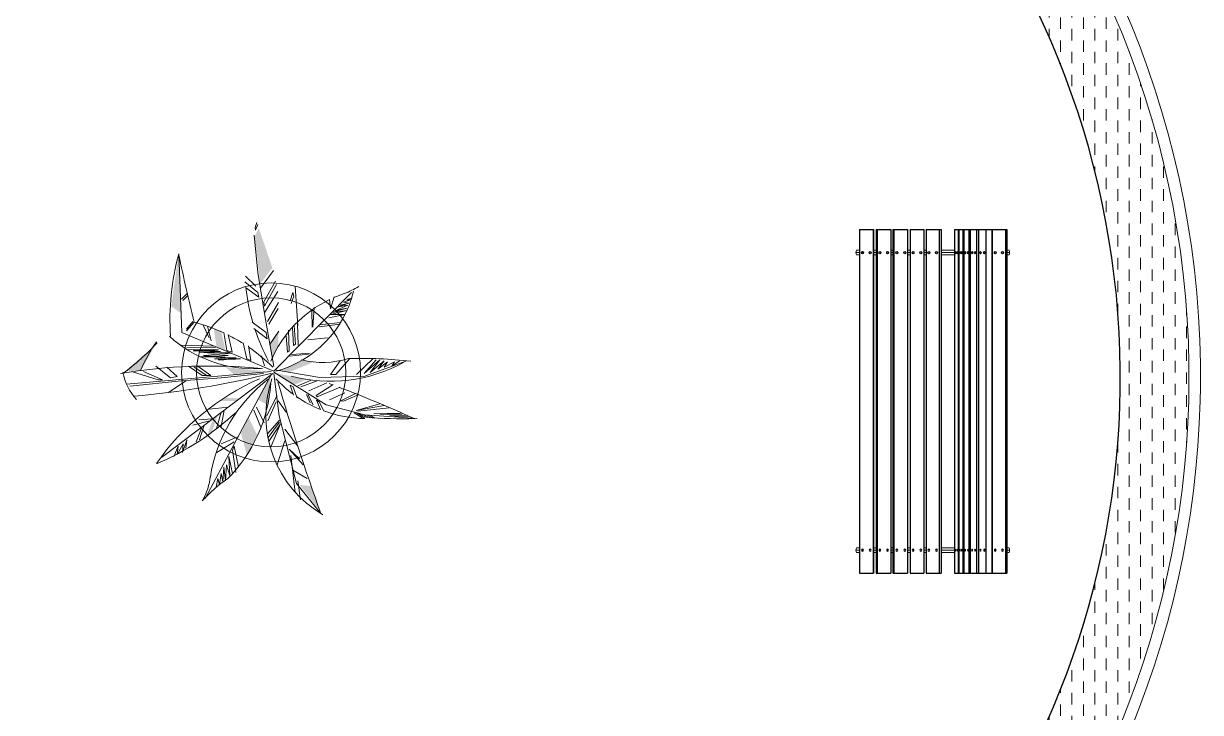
# Model space of a CAD drawing. Header units: millimetres. Extents: x 2667 to 2848, y -1 to 1765.
# Drawn here: x 2719.35 to 2724.49, y 1698.54 to 1701.55 of the extents above; entities that cross this region are included whole.
import ezdxf

# ---------------------------------------------------------------- set-up
doc = ezdxf.new("R2010")
doc.units = ezdxf.units.MM
for name, color, linetype, lineweight in [('ACQUA', 151, 'Continuous', 20), ('LAMAPARA', 142, 'Continuous', 5), ('VERDE_giardino', 74, 'Continuous', 9), ('VETRATE', 171, 'Continuous', 9)]:
    doc.layers.add(name, color=color, linetype=linetype, lineweight=lineweight)
doc.layers.add('madera', color=34, linetype='Continuous')
doc.layers.add('PROIEZIONI', color=145, linetype='Continuous')

# ---------------------------------------------------------------- blocks, each defined once
blk = doc.blocks.new('wqfdewfsf')
at = {"layer": 'madera', "ltscale": 0.8}
h = blk.add_hatch(color=256, dxfattribs=at)
edge = h.paths.add_edge_path()
edge.add_ellipse((49.1613, -25.5072), major_axis=(0, 0.005), ratio=0.821327, start_angle=0, end_angle=360)
h = blk.add_hatch(color=256, dxfattribs=at)
edge = h.paths.add_edge_path()
edge.add_ellipse((49.1949, -25.5072), major_axis=(0, 0.005), ratio=0.821327, start_angle=0, end_angle=360)
edge = h.paths.add_edge_path()
edge.add_ellipse((49.2374, -25.5072), major_axis=(0, 0.005), ratio=0.742504, start_angle=0, end_angle=360)
edge = h.paths.add_edge_path()
edge.add_ellipse((49.2711, -25.5072), major_axis=(0, 0.005), ratio=0.742504, start_angle=0, end_angle=360)
h = blk.add_hatch(color=256, dxfattribs=at)
edge = h.paths.add_edge_path()
edge.add_ellipse((49.3115, -25.5072), major_axis=(0, 0.005), ratio=0.857566, start_angle=0, end_angle=360)
edge = h.paths.add_edge_path()
edge.add_ellipse((49.3458, -25.5072), major_axis=(0, 0.005), ratio=0.857566, start_angle=0, end_angle=360)
edge = h.paths.add_edge_path()
edge.add_ellipse((49.3821, -25.5072), major_axis=(0, 0.005), ratio=0.820892, start_angle=0, end_angle=360)
edge = h.paths.add_edge_path()
edge.add_ellipse((49.4165, -25.5072), major_axis=(0, 0.005), ratio=0.820892, start_angle=0, end_angle=360)
edge = h.paths.add_edge_path()
edge.add_ellipse((49.4511, -25.5072), major_axis=(0, 0.005), ratio=0.80544, start_angle=0, end_angle=360)
edge = h.paths.add_edge_path()
edge.add_ellipse((49.4843, -25.5072), major_axis=(0, 0.005), ratio=0.80544, start_angle=0, end_angle=360)
h = blk.add_hatch(color=256, dxfattribs=at)
edge = h.paths.add_edge_path()
edge.add_ellipse((49.5676, -25.5072), major_axis=(0, 0.005), ratio=0.234143, start_angle=0, end_angle=360)
edge = h.paths.add_edge_path()
edge.add_ellipse((49.5761, -25.5072), major_axis=(0, 0.005), ratio=0.234143, start_angle=0, end_angle=360)
edge = h.paths.add_edge_path()
edge.add_ellipse((49.5869, -25.5072), major_axis=(0, 0.005), ratio=0.23686, start_angle=0, end_angle=360)
edge = h.paths.add_edge_path()
edge.add_ellipse((49.595, -25.5072), major_axis=(0, 0.005), ratio=0.23686, start_angle=0, end_angle=360)
edge = h.paths.add_edge_path()
edge.add_ellipse((49.6099, -25.5072), major_axis=(0, 0.005), ratio=0.260618, start_angle=0, end_angle=360)
edge = h.paths.add_edge_path()
edge.add_ellipse((49.6218, -25.5072), major_axis=(0, 0.005), ratio=0.260618, start_angle=0, end_angle=360)
edge = h.paths.add_edge_path()
edge.add_ellipse((49.6399, -25.5072), major_axis=(0, 0.005), ratio=0.483728, start_angle=0, end_angle=360)
edge = h.paths.add_edge_path()
edge.add_ellipse((49.6531, -25.5072), major_axis=(0, 0.005), ratio=0.483728, start_angle=0, end_angle=360)
edge = h.paths.add_edge_path()
edge.add_ellipse((49.6769, -25.5072), major_axis=(0, 0.005), ratio=0.518986, start_angle=0, end_angle=360)
edge = h.paths.add_edge_path()
edge.add_ellipse((49.6938, -25.5072), major_axis=(0, 0.005), ratio=0.518986, start_angle=0, end_angle=360)
edge = h.paths.add_edge_path()
edge.add_ellipse((49.7413, -25.5072), major_axis=(0, 0.005), ratio=0.805446, start_angle=0, end_angle=360)
edge = h.paths.add_edge_path()
edge.add_ellipse((49.7727, -25.5072), major_axis=(0, 0.005), ratio=0.805446, start_angle=0, end_angle=360)
h = blk.add_hatch(color=256, dxfattribs=at)
edge = h.paths.add_edge_path()
edge.add_ellipse((49.1613, -26.8072), major_axis=(0, -0.005), ratio=0.821327, start_angle=0, end_angle=360, ccw=False)
h = blk.add_hatch(color=256, dxfattribs=at)
edge = h.paths.add_edge_path()
edge.add_ellipse((49.1949, -26.8072), major_axis=(0, -0.005), ratio=0.821327, start_angle=0, end_angle=360, ccw=False)
edge = h.paths.add_edge_path()
edge.add_ellipse((49.2374, -26.8072), major_axis=(0, -0.005), ratio=0.742504, start_angle=0, end_angle=360, ccw=False)
edge = h.paths.add_edge_path()
edge.add_ellipse((49.2711, -26.8072), major_axis=(0, -0.005), ratio=0.742504, start_angle=0, end_angle=360, ccw=False)
h = blk.add_hatch(color=256, dxfattribs=at)
edge = h.paths.add_edge_path()
edge.add_ellipse((49.3115, -26.8072), major_axis=(0, -0.005), ratio=0.857566, start_angle=0, end_angle=360, ccw=False)
edge = h.paths.add_edge_path()
edge.add_ellipse((49.3458, -26.8072), major_axis=(0, -0.005), ratio=0.857566, start_angle=0, end_angle=360, ccw=False)
edge = h.paths.add_edge_path()
edge.add_ellipse((49.3821, -26.8072), major_axis=(0, -0.005), ratio=0.820892, start_angle=0, end_angle=360, ccw=False)
edge = h.paths.add_edge_path()
edge.add_ellipse((49.4165, -26.8072), major_axis=(0, -0.005), ratio=0.820892, start_angle=0, end_angle=360, ccw=False)
edge = h.paths.add_edge_path()
edge.add_ellipse((49.4511, -26.8072), major_axis=(0, -0.005), ratio=0.80544, start_angle=0, end_angle=360, ccw=False)
edge = h.paths.add_edge_path()
edge.add_ellipse((49.4843, -26.8072), major_axis=(0, -0.005), ratio=0.80544, start_angle=0, end_angle=360, ccw=False)
h = blk.add_hatch(color=256, dxfattribs=at)
edge = h.paths.add_edge_path()
edge.add_ellipse((49.5676, -26.8072), major_axis=(0, -0.005), ratio=0.234143, start_angle=0, end_angle=360, ccw=False)
edge = h.paths.add_edge_path()
edge.add_ellipse((49.5761, -26.8072), major_axis=(0, -0.005), ratio=0.234143, start_angle=0, end_angle=360, ccw=False)
edge = h.paths.add_edge_path()
edge.add_ellipse((49.5869, -26.8072), major_axis=(0, -0.005), ratio=0.23686, start_angle=0, end_angle=360, ccw=False)
edge = h.paths.add_edge_path()
edge.add_ellipse((49.595, -26.8072), major_axis=(0, -0.005), ratio=0.23686, start_angle=0, end_angle=360, ccw=False)
edge = h.paths.add_edge_path()
edge.add_ellipse((49.6099, -26.8072), major_axis=(0, -0.005), ratio=0.260618, start_angle=0, end_angle=360, ccw=False)
edge = h.paths.add_edge_path()
edge.add_ellipse((49.6218, -26.8072), major_axis=(0, -0.005), ratio=0.260618, start_angle=0, end_angle=360, ccw=False)
edge = h.paths.add_edge_path()
edge.add_ellipse((49.6399, -26.8072), major_axis=(0, -0.005), ratio=0.483728, start_angle=0, end_angle=360, ccw=False)
edge = h.paths.add_edge_path()
edge.add_ellipse((49.6531, -26.8072), major_axis=(0, -0.005), ratio=0.483728, start_angle=0, end_angle=360, ccw=False)
edge = h.paths.add_edge_path()
edge.add_ellipse((49.6769, -26.8072), major_axis=(0, -0.005), ratio=0.518986, start_angle=0, end_angle=360, ccw=False)
edge = h.paths.add_edge_path()
edge.add_ellipse((49.6938, -26.8072), major_axis=(0, -0.005), ratio=0.518986, start_angle=0, end_angle=360, ccw=False)
edge = h.paths.add_edge_path()
edge.add_ellipse((49.7413, -26.8072), major_axis=(0, -0.005), ratio=0.805446, start_angle=0, end_angle=360, ccw=False)
edge = h.paths.add_edge_path()
edge.add_ellipse((49.7727, -26.8072), major_axis=(0, -0.005), ratio=0.805446, start_angle=0, end_angle=360, ccw=False)
at = {"layer": 'LAMAPARA', "ltscale": 0.8}
for p, q in [((49.1329, -25.5072), (49.1481, -25.5072)), ((49.1358, -25.4972), (49.1481, -25.4972)), ((49.1358, -25.5172), (49.1481, -25.5172)), ((49.2098, -25.4972), (49.2216, -25.4972)), ((49.2098, -25.5072), (49.2216, -25.5072)), ((49.2098, -25.5172), (49.2216, -25.5172)), ((49.2851, -25.4972), (49.2934, -25.4972)), ((49.2851, -25.5072), (49.2934, -25.5072)), ((49.2851, -25.5172), (49.2934, -25.5172)), ((49.3579, -25.4972), (49.3691, -25.4972)), ((49.3579, -25.5072), (49.3691, -25.5072)), ((49.3579, -25.5172), (49.3691, -25.5172)), ((49.4291, -25.4972), (49.4394, -25.4972)), ((49.4291, -25.5072), (49.4394, -25.5072)), ((49.4291, -25.5172), (49.4394, -25.5172)), ((49.5054, -25.4972), (49.5632, -25.4972)), ((49.5054, -25.5072), (49.5632, -25.5072)), ((49.5054, -25.5172), (49.5632, -25.5172)), ((49.727, -25.4972), (49.7256, -25.4972)), ((49.727, -25.5172), (49.7256, -25.5172)), ((49.791, -25.4972), (49.8012, -25.4972)), ((49.791, -25.5072), (49.8032, -25.5072)), ((49.791, -25.5172), (49.8012, -25.5172)), ((49.1329, -26.8072), (49.1481, -26.8072)), ((49.1358, -26.7972), (49.1481, -26.7972)), ((49.1358, -26.8172), (49.1481, -26.8172)), ((49.2098, -26.7972), (49.2216, -26.7972)), ((49.2098, -26.8072), (49.2216, -26.8072)), ((49.2098, -26.8172), (49.2216, -26.8172)), ((49.2851, -26.7972), (49.2934, -26.7972)), ((49.2851, -26.8072), (49.2934, -26.8072)), ((49.2851, -26.8172), (49.2934, -26.8172)), ((49.3579, -26.7972), (49.3691, -26.7972)), ((49.3579, -26.8072), (49.3691, -26.8072)), ((49.3579, -26.8172), (49.3691, -26.8172)), ((49.4291, -26.7972), (49.4394, -26.7972)), ((49.4291, -26.8072), (49.4394, -26.8072)), ((49.4291, -26.8172), (49.4394, -26.8172)), ((49.5054, -26.7972), (49.5632, -26.7972)), ((49.5054, -26.8072), (49.5632, -26.8072)), ((49.5054, -26.8172), (49.5632, -26.8172)), ((49.727, -26.7972), (49.7256, -26.7972)), ((49.727, -26.8172), (49.7256, -26.8172)), ((49.791, -26.7972), (49.8012, -26.7972)), ((49.791, -26.8072), (49.8032, -26.8072)), ((49.791, -26.8172), (49.8012, -26.8172))]:
    blk.add_line(p, q, dxfattribs=at)
for centre, radius, start, end in [((49.1519, -25.5072), 0.0189, 148.1097, 211.8903), ((49.7772, -25.5072), 0.026, 337.3902, 22.6098), ((49.1519, -26.8072), 0.0189, 148.1097, 211.8903), ((49.7772, -26.8072), 0.026, 337.3902, 22.6098)]:
    blk.add_arc(centre, radius, start, end, dxfattribs=at)
at = {"layer": 'madera', "ltscale": 0.8}
for p, q in [((49.1481, -25.4072), (49.2098, -25.4072)), ((49.1481, -25.4072), (49.1481, -26.9072)), ((49.208, -25.4072), (49.208, -26.9072)), ((49.2098, -25.4072), (49.2098, -26.9072)), ((49.2216, -25.4072), (49.2851, -25.4072)), ((49.2216, -25.4072), (49.2216, -26.9072)), ((49.2256, -25.4072), (49.2256, -26.9072)), ((49.2851, -25.4072), (49.2851, -26.9072)), ((49.2934, -25.4072), (49.3579, -25.4072)), ((49.2934, -25.4072), (49.2934, -26.9072)), ((49.2989, -25.4072), (49.2989, -26.9072)), ((49.3579, -25.4072), (49.3579, -26.9072)), ((49.3691, -25.4072), (49.4291, -25.4072)), ((49.3691, -25.4072), (49.3691, -26.9072)), ((49.4291, -25.4072), (49.4291, -26.9072)), ((49.4394, -25.4072), (49.5054, -25.4072)), ((49.4394, -25.4072), (49.4394, -26.9072)), ((49.497, -25.4072), (49.497, -26.9072)), ((49.5054, -25.4072), (49.5054, -26.9072)), ((49.5632, -25.4072), (49.5822, -25.4072)), ((49.5632, -25.4072), (49.5632, -26.9072)), ((49.5792, -25.4072), (49.5792, -26.9072)), ((49.5822, -25.4072), (49.6042, -25.4072)), ((49.5822, -25.4072), (49.5822, -26.9072)), ((49.599, -25.4072), (49.599, -26.9072)), ((49.6042, -25.4072), (49.6323, -25.4072)), ((49.6042, -25.4072), (49.6042, -26.9072)), ((49.6265, -25.4072), (49.6265, -26.9072)), ((49.6323, -25.4072), (49.6674, -25.4072)), ((49.6323, -25.4072), (49.6323, -26.9072)), ((49.6593, -25.4072), (49.6593, -26.9072)), ((49.6674, -25.4072), (49.7256, -25.4072)), ((49.6674, -25.4072), (49.6674, -26.9072)), ((49.7007, -25.4072), (49.7007, -26.9072)), ((49.7256, -25.4072), (49.7256, -26.9072)), ((49.727, -25.4072), (49.791, -25.4072)), ((49.727, -25.4072), (49.727, -26.9072)), ((49.7862, -25.4072), (49.7862, -26.9072)), ((49.791, -25.4072), (49.791, -26.9072)), ((49.1481, -26.9072), (49.2098, -26.9072)), ((49.2216, -26.9072), (49.2851, -26.9072)), ((49.2934, -26.9072), (49.3579, -26.9072)), ((49.3691, -26.9072), (49.4291, -26.9072)), ((49.4394, -26.9072), (49.5054, -26.9072)), ((49.5632, -26.9072), (49.5822, -26.9072)), ((49.5822, -26.9072), (49.6042, -26.9072)), ((49.6042, -26.9072), (49.6323, -26.9072)), ((49.6323, -26.9072), (49.6674, -26.9072)), ((49.6674, -26.9072), (49.7256, -26.9072)), ((49.727, -26.9072), (49.791, -26.9072))]:
    blk.add_line(p, q, dxfattribs=at)
for centre, ratio in [((49.1613, -25.5072), 0.821327), ((49.1949, -25.5072), 0.821327), ((49.2374, -25.5072), 0.742504), ((49.2711, -25.5072), 0.742504), ((49.3115, -25.5072), 0.857566), ((49.3458, -25.5072), 0.857566), ((49.3821, -25.5072), 0.820892), ((49.4165, -25.5072), 0.820892), ((49.4511, -25.5072), 0.80544), ((49.4843, -25.5072), 0.80544), ((49.5676, -25.5072), 0.234143), ((49.5761, -25.5072), 0.234143), ((49.5869, -25.5072), 0.23686), ((49.595, -25.5072), 0.23686), ((49.6099, -25.5072), 0.260618), ((49.6218, -25.5072), 0.260618), ((49.6399, -25.5072), 0.483728), ((49.6531, -25.5072), 0.483728), ((49.6769, -25.5072), 0.518986), ((49.6938, -25.5072), 0.518986), ((49.7413, -25.5072), 0.805446), ((49.7727, -25.5072), 0.805446)]:
    blk.add_ellipse(centre, major_axis=(0, 0.005), ratio=ratio, dxfattribs=at)
at = {"layer": 'madera', "ltscale": 0.8, "extrusion": (0, 0, -1)}
for centre, ratio in [((49.1613, -26.8072), 0.821327), ((49.1949, -26.8072), 0.821327), ((49.2374, -26.8072), 0.742504), ((49.2711, -26.8072), 0.742504), ((49.3115, -26.8072), 0.857566), ((49.3458, -26.8072), 0.857566), ((49.3821, -26.8072), 0.820892), ((49.4165, -26.8072), 0.820892), ((49.4511, -26.8072), 0.80544), ((49.4843, -26.8072), 0.80544), ((49.5676, -26.8072), 0.234143), ((49.5761, -26.8072), 0.234143), ((49.5869, -26.8072), 0.23686), ((49.595, -26.8072), 0.23686), ((49.6099, -26.8072), 0.260618), ((49.6218, -26.8072), 0.260618), ((49.6399, -26.8072), 0.483728), ((49.6531, -26.8072), 0.483728), ((49.6769, -26.8072), 0.518986), ((49.6938, -26.8072), 0.518986), ((49.7413, -26.8072), 0.805446), ((49.7727, -26.8072), 0.805446)]:
    blk.add_ellipse(centre, major_axis=(0, -0.005), ratio=ratio, dxfattribs=at)

msp = doc.modelspace()

# ---------------------------------------------------------------- hatches: boundary and pattern name
at = {"layer": 'ACQUA'}
h = msp.add_hatch(dxfattribs=at)
h.set_pattern_fill('DASH', color=256, scale=0.4, angle=90, style=0)
h.set_pattern_definition([(90, (2925.52994, 1814.877885), (-0.05, 0.05), [0.05, -0.05])])
h.paths.add_polyline_path([(2716.4724, 1700.5077), (2716.7749, 1700.5077, -0.174446), (2717.9341, 1702.729), (2717.7308, 1702.9496, 0.17708)])
h.paths.add_polyline_path([(2716.4745, 1699.4916, 2.20923), (2720.441, 1704.0078), (2720.441, 1703.7078, -2.193796), (2716.7772, 1699.4916)])

# ---------------------------------------------------------------- linework, layer by layer
at = {"layer": 'PROIEZIONI'}
for radius, end in [(3.7, 90), (4.45, 308.0722), (4.35, 309.1114)]:
    msp.add_arc((2720.441, 1700.0078), radius, 132.6531, end, dxfattribs=at)
at = {"layer": 'VERDE_giardino'}
for p, q in [((2720.3719, 1700.6829), (2720.3638, 1700.6601)), ((2720.3754, 1700.4648), (2720.3603, 1700.6273)), ((2720.3638, 1700.6601), (2720.3661, 1700.6487)), ((2720.3661, 1700.6487), (2720.3754, 1700.6743)), ((2720.044, 1700.2026), (2720.0312, 1700.5461)), ((2720.3871, 1700.3964), (2720.4443, 1700.4734)), ((2720.3754, 1700.3765), (2720.3194, 1700.4235)), ((2720.3229, 1700.4477), (2720.3673, 1700.405)), ((2720.4081, 1700.2682), (2720.3754, 1700.4648)), ((2720.4536, 1700.4264), (2720.4023, 1700.3366)), ((2720.0697, 1700.3736), (2720.0428, 1700.348)), ((2720.3229, 1700.3993), (2720.3801, 1700.3565)), ((2720.3801, 1700.3565), (2720.3754, 1700.3765)), ((2720.4058, 1700.3166), (2720.4571, 1700.4121)), ((2720.4069, 1700.291), (2720.4641, 1700.3807)), ((2720.4455, 1700.033), (2720.7851, 1700.3765)), ((2720.5296, 1700.3767), (2720.5166, 1700.3407)), ((2720.5329, 1700.3607), (2720.5296, 1700.3767)), ((2720.5394, 1700.4046), (2720.5509, 1700.231)), ((2720.0708, 1700.3636), (2720.0487, 1700.3423)), ((2720.4023, 1700.3366), (2720.4058, 1700.3166)), ((2720.4186, 1700.2496), (2720.4665, 1700.3337)), ((2720.5215, 1700.3288), (2720.5329, 1700.3607)), ((2720.6892, 1700.3462), (2720.694, 1700.3052)), ((2720.694, 1700.3052), (2720.7092, 1700.3579)), ((2720.769, 1700.3216), (2720.7163, 1700.2986)), ((2720.7614, 1700.3262), (2720.7201, 1700.3124)), ((2720.7201, 1700.3124), (2720.769, 1700.3216)), ((2720.7727, 1700.3307), (2720.7351, 1700.3216)), ((2720.7351, 1700.3216), (2720.7614, 1700.3262)), ((2720.7803, 1700.3445), (2720.7501, 1700.3354)), ((2720.7501, 1700.3354), (2720.7727, 1700.3307)), ((2720.7877, 1700.3537), (2720.7652, 1700.3445)), ((2720.7652, 1700.3445), (2720.7803, 1700.3445)), ((2720.4455, 1700.053), (2720.4081, 1700.2682)), ((2720.4245, 1700.2382), (2720.4653, 1700.3066)), ((2720.6135, 1700.2254), (2720.6123, 1700.2967)), ((2720.6158, 1700.2254), (2720.6217, 1700.3109)), ((2720.7577, 1700.2803), (2720.6862, 1700.2665)), ((2720.7652, 1700.2986), (2720.6938, 1700.2803)), ((2720.6938, 1700.2803), (2720.7577, 1700.2803)), ((2720.7652, 1700.3078), (2720.7012, 1700.2895)), ((2720.7012, 1700.2895), (2720.7652, 1700.2986)), ((2720.7163, 1700.2986), (2720.7652, 1700.3078)), ((2720.0919, 1700.2496), (2720.065, 1700.2169)), ((2720.0977, 1700.2468), (2720.065, 1700.2097)), ((2720.163, 1700.1784), (2720.1369, 1700.2343)), ((2720.1728, 1700.1664), (2720.1565, 1700.2304)), ((2720.3521, 1700.2468), (2720.4128, 1700.2026)), ((2720.4163, 1700.1741), (2720.3591, 1700.2197)), ((2720.5131, 1700.1214), (2720.5096, 1700.2126)), ((2720.5272, 1700.2226), (2720.5318, 1700.1456)), ((2720.54, 1700.1513), (2720.5353, 1700.2325)), ((2720.5523, 1700.1464), (2720.5491, 1700.2424)), ((2720.6439, 1700.2268), (2720.7349, 1700.2382)), ((2720.6462, 1700.2354), (2720.7361, 1700.2454)), ((2720.4455, 1700.033), (2720.044, 1700.2026)), ((2720.2272, 1700.2026), (2720.2412, 1700.1242)), ((2720.2646, 1700.1157), (2720.2459, 1700.1941)), ((2720.4128, 1700.2026), (2720.4163, 1700.1741)), ((2720.4268, 1700.1485), (2720.4676, 1700.2083)), ((2720.4991, 1700.1869), (2720.505, 1700.1157)), ((2720.5948, 1700.1705), (2720.6799, 1700.1784)), ((2720.0417, 1700.147), (2720.1829, 1700.1428)), ((2720.0662, 1700.1356), (2720.191, 1700.1385)), ((2720.0732, 1700.1285), (2720.0965, 1700.1271)), ((2720.1152, 1700.1214), (2720.0942, 1700.1228)), ((2720.0942, 1700.1228), (2720.1385, 1700.1214)), ((2720.0965, 1700.1271), (2720.2051, 1700.1271)), ((2720.1374, 1700.1228), (2720.1152, 1700.1214)), ((2720.1455, 1700.1157), (2720.1234, 1700.1157)), ((2720.1234, 1700.1157), (2720.156, 1700.1128)), ((2720.1595, 1700.1228), (2720.1374, 1700.1228)), ((2720.1385, 1700.1214), (2720.1887, 1700.1214)), ((2720.1665, 1700.1171), (2720.1455, 1700.1157)), ((2720.156, 1700.1128), (2720.2565, 1700.1128)), ((2720.1805, 1700.1257), (2720.1595, 1700.1228)), ((2720.1875, 1700.1171), (2720.1665, 1700.1171)), ((2720.2051, 1700.1271), (2720.1805, 1700.1257)), ((2720.2132, 1700.1185), (2720.1875, 1700.1171)), ((2720.1887, 1700.1214), (2720.2132, 1700.1185)), ((2720.2564, 1700.1114), (2720.2331, 1700.1086)), ((2720.2412, 1700.1242), (2720.2646, 1700.1157)), ((2720.2595, 1700.1116), (2720.2564, 1700.1114)), ((2720.3124, 1700.157), (2720.3276, 1700.0872)), ((2720.3451, 1700.0801), (2720.3358, 1700.1442)), ((2720.505, 1700.1157), (2720.5131, 1700.1214)), ((2720.5225, 1700.1057), (2720.6042, 1700.1114)), ((2720.5318, 1700.1456), (2720.54, 1700.1513)), ((2720.1432, 1700.0972), (2720.1222, 1700.0957)), ((2720.1222, 1700.0957), (2720.1759, 1700.0957)), ((2720.1619, 1700.1029), (2720.1385, 1700.1014)), ((2720.1385, 1700.1014), (2720.1747, 1700.0986)), ((2720.2074, 1700.0972), (2720.1432, 1700.0972)), ((2720.184, 1700.1057), (2720.1619, 1700.1029)), ((2720.1747, 1700.0986), (2720.1957, 1700.0986)), ((2720.1759, 1700.0957), (2720.2121, 1700.0929)), ((2720.2109, 1700.1071), (2720.184, 1700.1057)), ((2720.2167, 1700.0872), (2720.1875, 1700.0872)), ((2720.1875, 1700.0872), (2720.3008, 1700.0872)), ((2720.1957, 1700.0986), (2720.2214, 1700.1014)), ((2720.2272, 1700.0829), (2720.2027, 1700.0829)), ((2720.2459, 1700.1014), (2720.2074, 1700.0972)), ((2720.2331, 1700.1086), (2720.2109, 1700.1071)), ((2720.2121, 1700.0929), (2720.2331, 1700.0929)), ((2720.2459, 1700.0886), (2720.2167, 1700.0872)), ((2720.2214, 1700.1014), (2720.2459, 1700.1014)), ((2720.2494, 1700.0858), (2720.2272, 1700.0829)), ((2720.2331, 1700.0929), (2720.2809, 1700.0915)), ((2720.2809, 1700.0915), (2720.2459, 1700.0886)), ((2720.2786, 1700.0858), (2720.2494, 1700.0858)), ((2720.3008, 1700.0872), (2720.2786, 1700.0858)), ((2720.3276, 1700.0872), (2720.3451, 1700.0801)), ((2720.4058, 1700.0573), (2720.3918, 1700.1)), ((2720.5143, 1700.0986), (2720.5972, 1700.1071)), ((2720.7351, 1700.0782), (2720.6938, 1700.0185)), ((2720.7163, 1700.0185), (2720.7765, 1700.0873)), ((2720.878, 1700.0873), (2720.8066, 1700.0185)), ((2720.8931, 1700.0828), (2720.8404, 1700.0231)), ((2720.8404, 1700.0231), (2720.9081, 1700.0828)), ((2720.8434, 1700.0116), (2721.022, 1700.0772)), ((2720.9081, 1700.0828), (2720.8668, 1700.0276)), ((2720.8668, 1700.0276), (2720.9269, 1700.0782)), ((2720.9269, 1700.0782), (2720.9006, 1700.0414)), ((2720.9006, 1700.0414), (2720.942, 1700.0735)), ((2720.942, 1700.0735), (2720.9269, 1700.0507)), ((2720.9269, 1700.0507), (2720.9721, 1700.0735)), ((2720.9608, 1700.0552), (2720.9946, 1700.0782)), ((2720.9721, 1700.0735), (2720.9608, 1700.0552)), ((2720.4343, 1700.0322), (2719.8024, 1699.9772)), ((2719.8249, 1700.0322), (2719.9415, 1699.9955)), ((2719.9603, 1699.9955), (2719.8776, 1700.0322)), ((2719.9302, 1700.0552), (2719.9942, 1700.0047)), ((2720.442, 1700.023), (2719.9553, 1699.6568)), ((2720.0242, 1700.0093), (2719.9791, 1700.0507)), ((2719.9942, 1700.0047), (2720.0242, 1700.0093)), ((2720.0731, 1700.0552), (2720.1333, 1700.0138)), ((2720.0976, 1700.0507), (2720.1532, 1700.0146)), ((2720.1709, 1700.0138), (2720.1145, 1700.0552)), ((2720.1333, 1700.0138), (2720.1709, 1700.0138)), ((2720.4373, 1700.023), (2720.1467, 1699.4772)), ((2720.4004, 1700.0231), (2720.2161, 1700.0047)), ((2720.4455, 1700.0288), (2720.6742, 1699.8862)), ((2720.4455, 1700.023), (2720.4688, 1699.8378)), ((2720.4501, 1700.0387), (2720.6474, 1700.0059)), ((2720.6474, 1700.0059), (2720.8434, 1700.0116)), ((2720.6938, 1700.0185), (2720.7163, 1700.0185)), ((2720.0431, 1699.991), (2719.8174, 1699.9679)), ((2719.9415, 1699.9955), (2719.9603, 1699.9955)), ((2719.9866, 1699.9403), (2720.0618, 1699.991)), ((2720.2161, 1700.0047), (2720.0431, 1699.991)), ((2720.5316, 1699.9285), (2720.5174, 1699.9722)), ((2720.5174, 1699.9722), (2720.5306, 1699.9652)), ((2720.5306, 1699.9652), (2720.5484, 1699.9147)), ((2720.5513, 1699.9687), (2720.6095, 1699.9938)), ((2720.5635, 1699.9652), (2720.6358, 1699.9916)), ((2720.5982, 1699.9469), (2720.678, 1699.9825)), ((2720.7043, 1699.9755), (2720.6311, 1699.9275)), ((2720.6358, 1699.9217), (2720.7353, 1699.9641)), ((2720.4154, 1699.8394), (2720.4606, 1699.9266)), ((2720.6047, 1699.8949), (2720.5883, 1699.9308)), ((2720.6177, 1699.8868), (2720.5948, 1699.9308)), ((2720.6311, 1699.9275), (2720.6358, 1699.9217)), ((2720.6492, 1699.8661), (2720.6329, 1699.9067)), ((2720.6329, 1699.9067), (2720.6432, 1699.8999)), ((2720.6883, 1699.9079), (2720.7559, 1699.9388)), ((2720.8048, 1699.9378), (2720.7391, 1699.9034)), ((2720.7503, 1699.9022), (2720.8171, 1699.932)), ((2720.1634, 1699.867), (2720.2461, 1699.8761)), ((2720.1957, 1699.783), (2720.2154, 1699.8549)), ((2720.2154, 1699.7909), (2720.2285, 1699.8629)), ((2720.3891, 1699.7888), (2720.3589, 1699.8623)), ((2720.4041, 1699.8073), (2720.3702, 1699.8761)), ((2720.4191, 1699.8164), (2720.4567, 1699.8991)), ((2720.5019, 1699.8532), (2720.4643, 1699.9037)), ((2720.6432, 1699.8999), (2720.6648, 1699.8597)), ((2720.6742, 1699.8862), (2720.8434, 1699.8421)), ((2720.7391, 1699.9034), (2720.7503, 1699.9022)), ((2720.8048, 1699.8609), (2720.9091, 1699.8906)), ((2720.9269, 1699.8838), (2720.8048, 1699.8609)), ((2720.8048, 1699.8529), (2720.8433, 1699.8276)), ((2720.8124, 1699.8587), (2720.9495, 1699.8735)), ((2720.092, 1699.798), (2720.1672, 1699.8164)), ((2720.1183, 1699.8209), (2720.1746, 1699.8256)), ((2720.4181, 1699.7589), (2720.4705, 1699.819)), ((2720.4215, 1699.743), (2720.4705, 1699.8109)), ((2720.423, 1699.7245), (2720.4756, 1699.8026)), ((2720.4756, 1699.8026), (2720.4343, 1699.7062)), ((2720.4688, 1699.8378), (2720.5447, 1699.5428)), ((2720.7973, 1699.8517), (2720.8321, 1699.8288)), ((2720.819, 1699.8471), (2720.8537, 1699.8311)), ((2720.8406, 1699.8414), (2720.8687, 1699.8299)), ((2720.8434, 1699.8421), (2721.071, 1699.8264)), ((2720.8537, 1699.8414), (2720.879, 1699.8299)), ((2720.8677, 1699.8402), (2720.8875, 1699.8288)), ((2720.8828, 1699.8471), (2720.9974, 1699.8494)), ((2720.9091, 1699.8449), (2721.0069, 1699.8459)), ((2720.9524, 1699.8391), (2721.0285, 1699.8414)), ((2720.973, 1699.8368), (2721.0332, 1699.8346)), ((2720.107, 1699.7245), (2720.1296, 1699.7843)), ((2720.122, 1699.7338), (2720.1409, 1699.7935)), ((2720.5508, 1699.7062), (2720.4943, 1699.7797)), ((2720.0092, 1699.6603), (2720.028, 1699.7062)), ((2720.0242, 1699.6694), (2720.0505, 1699.7153)), ((2720.028, 1699.7062), (2720.0242, 1699.6694)), ((2720.0468, 1699.6786), (2720.0656, 1699.7338)), ((2720.0505, 1699.7153), (2720.0468, 1699.6786)), ((2720.0656, 1699.7338), (2720.0618, 1699.697)), ((2720.1972, 1699.6786), (2720.2724, 1699.7245)), ((2720.2161, 1699.7153), (2720.2913, 1699.7476)), ((2720.265, 1699.6879), (2720.2724, 1699.7062)), ((2720.2724, 1699.7062), (2720.2913, 1699.6144)), ((2720.4606, 1699.6235), (2720.4943, 1699.7291)), ((2720.2537, 1699.5775), (2720.2499, 1699.6603)), ((2720.2499, 1699.6603), (2720.265, 1699.5868)), ((2720.28, 1699.5913), (2720.265, 1699.6879)), ((2720.5734, 1699.6235), (2720.5132, 1699.6924)), ((2720.5132, 1699.6924), (2720.5584, 1699.651)), ((2720.5395, 1699.504), (2720.5208, 1699.6648)), ((2720.2235, 1699.55), (2720.2274, 1699.6144)), ((2720.2274, 1699.6144), (2720.2348, 1699.5547)), ((2720.2348, 1699.5547), (2720.2387, 1699.6235)), ((2720.2387, 1699.6235), (2720.2537, 1699.5775)), ((2720.5921, 1699.5638), (2720.5282, 1699.6006)), ((2720.1935, 1699.5271), (2720.201, 1699.5638)), ((2720.201, 1699.5638), (2720.2085, 1699.5363)), ((2720.2085, 1699.5363), (2720.2161, 1699.5868)), ((2720.2161, 1699.5868), (2720.2235, 1699.55)), ((2720.5621, 1699.4719), (2720.5508, 1699.5547)), ((2720.5447, 1699.5428), (2720.6509, 1699.4117))]:
    msp.add_line(p, q, dxfattribs=at)
for radius in [0.3908, 0.3908, 0.3256]:
    msp.add_circle((2720.4342, 1700.028), radius, dxfattribs=at)
for centre, radius, start, end in [((2721.0712, 1700.2596), 1.0787, 164.6011, 183.9391), ((2730.743, 1702.8133), 10.9503, 191.97959, 193.55464), ((2721.2011, 1700.4934), 0.8822, 186.1785, 196.3566), ((2720.3277, 1700.4963), 0.4804, 285.3354, 346.2526), ((2720.9193, 1699.8698), 0.5291, 108.2614, 113.5032), ((2720.6119, 1700.736), 0.3905, 291.2792, 301.6216), ((2720.9193, 1699.8698), 0.5291, 115.7792, 156.9161), ((2719.9119, 1699.5219), 0.7483, 65.0445, 75.6249), ((2721.2011, 1700.4934), 0.8822, 198.3201, 208.1472), ((2720.4398, 1699.8023), 0.621, 144.6788, 157.8708), ((2720.36, 1700.5963), 0.5526, 228.0212, 272.9375), ((2719.9119, 1699.5219), 0.7483, 57.5728, 63.4336), ((2719.0576, 1700.9869), 1.2089, 307.1245, 316.6453), ((2719.9119, 1699.5219), 0.7483, 44.9012, 55.4159), ((2720.6926, 1700.6521), 0.6629, 255.0256, 298.8659), ((2720.6596, 1700.4449), 0.3737, 255.6329, 287.5466), ((2720.8212, 1698.0092), 2.0799, 83.8479, 91.3503), ((2720.1665, 1697.7172), 2.3386, 84.3575, 99.5938), ((2720.013, 1700.0663), 0.2288, 189.4518, 223.4207), ((2719.4666, 1703.9795), 4.0727, 275.1784, 283.7204), ((2720.8183, 1699.0127), 1.079, 113.757, 145.1195), ((2720.8285, 1699.4703), 0.6671, 127.4049, 171.4177), ((2719.7861, 1700.0219), 0.6479, 315.0572, 356.1948), ((2720.9135, 1699.8399), 0.5025, 161.3927, 239.7282), ((2720.8531, 1700.3692), 0.5429, 222.8131, 233.5078), ((2730.4079, 1702.9087), 10.3648, 196.38686, 199.71818), ((2719.0461, 1695.4574), 4.81, 69.8706, 70.0532), ((2719.0461, 1695.4574), 4.81, 65.2726, 69.489), ((2720.8531, 1700.3692), 0.5429, 235.5643, 247.9387), ((2719.4666, 1700.7297), 1.1962, 293.1374, 312.9018), ((2720.8531, 1700.3692), 0.5429, 249.6952, 268.9809), ((2721.0039, 1701.6656), 1.8401, 265.1431, 271.799), ((2719.9068, 1699.6005), 0.2633, 329.6016, 354.5713), ((2720.6083, 1699.0363), 0.641, 124.5603, 137.7517)]:
    msp.add_arc(centre, radius, start, end, dxfattribs=at)
for points in [[(2720.3626, 1700.623), (2720.3801, 1700.6586), (2720.3871, 1700.415), (2720.4396, 1700.4848)], [(2720.0318, 1700.5144), (2720.0431, 1700.2848), (2720.028, 1700.5282), (2719.9979, 1700.3169)], [(2720.184, 1700.2183), (2720.1957, 1700.1385), (2720.2167, 1700.2055), (2720.2354, 1700.1228)], [(2720.4291, 1700.1556), (2720.4653, 1700.2069), (2720.4396, 1700.0957), (2720.4653, 1700.1456)], [(2719.7948, 1700.0322), (2719.934, 1700.1516), (2719.8663, 1700.0369), (2719.934, 1700.1563)], [(2720.4751, 1700.0375), (2720.5709, 1700.0811), (2720.5137, 1700.0294), (2720.6179, 1700.0719)], [(2720.4154, 1700.0322), (2720.2348, 1700.0507), (2720.4117, 1700.0322), (2720.2724, 1700.0185)], [(2720.4304, 1700.0093), (2720.3778, 1699.9082), (2720.4304, 1699.9955), (2720.4191, 1699.8853)], [(2720.4516, 1700.026), (2720.5888, 1699.9963), (2720.4516, 1700.026), (2720.5371, 1699.9744)], [(2720.2123, 1699.9037), (2720.28, 1699.9037), (2720.2387, 1699.9175), (2720.3026, 1699.9129)], [(2720.1822, 1699.8302), (2720.1521, 1699.7429), (2720.201, 1699.8394), (2720.1746, 1699.7659)], [(2720.3026, 1699.7612), (2720.3289, 1699.6648), (2720.3365, 1699.8302), (2720.3741, 1699.7521)], [(2720.6523, 1699.4169), (2720.5584, 1699.5363), (2720.6523, 1699.4169), (2720.6073, 1699.5316)]]:
    msp.add_solid(points, dxfattribs=at)
at = {"layer": 'VETRATE'}
for p, q in [((2724.4407, 1699.9602), (2724.4397, 1699.9035)), ((2724.4907, 1699.9602), (2724.4897, 1699.9035))]:
    msp.add_line(p, q, dxfattribs=at)
for radius, start, end in [(4.05, 359.3264, 89.2926), (4, 359.318, 90), (4.05, 132.6531, 313.0004), (4, 132.6531, 312.9863), (4, 314.2571, 358.5063), (4.05, 314.2555, 358.5248)]:
    msp.add_arc((2720.441, 1700.0078), radius, start, end, dxfattribs=at)

# ---------------------------------------------------------------- block references
at = {"layer": 'madera'}
msp.add_blockref('wqfdewfsf', (2673.8541, 1726.0586), dxfattribs=at)

doc.saveas('drawing.dxf')
